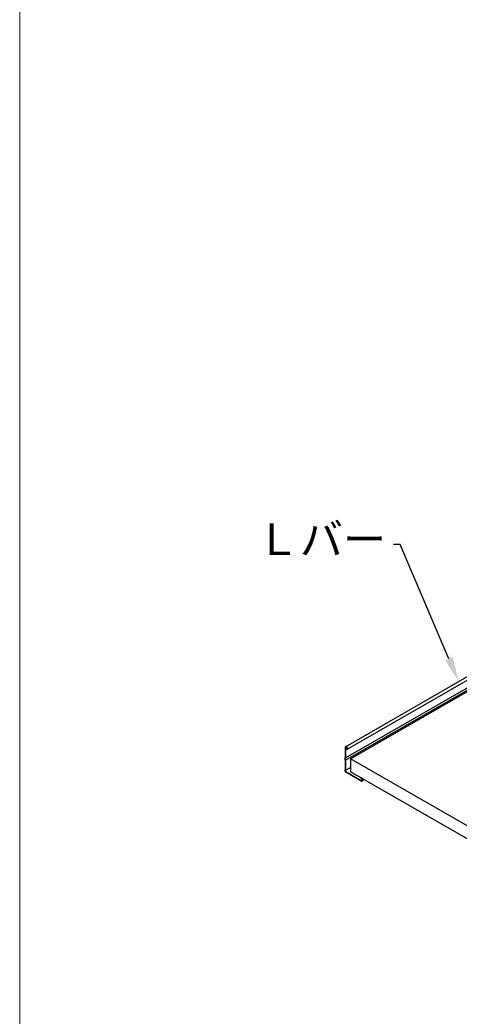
# Model space of a CAD drawing. Units: millimetres, scale not verified. Extents: x -446 to 404, y -405 to 200.
# Drawn here: x -446.12 to -430.89, y 133.15 to 167.75 of the extents above; entities that cross this region are included whole.
import ezdxf
from ezdxf.enums import TextEntityAlignment as Align

# ---------------------------------------------------------------- set-up
doc = ezdxf.new("R2010")
doc.units = ezdxf.units.MM
doc.header["$LTSCALE"] = 2
doc.layers.add('2-0_○注記', color=134, linetype='Continuous', lineweight=18)
for name, color, linetype in [('2-C_0', 134, 'Continuous'), ('3-4_○Lﾊﾞｰ(回り縁)', 134, 'Continuous'), ('3-A_○ｱｲｿﾒ図', 134, 'Continuous')]:
    doc.layers.add(name, color=color, linetype=linetype)
doc.styles.add('ＭＳ ゴシック', font='')
doc.styles.get('ＭＳ ゴシック').set_extended_font_data('MS Gothic')

msp = doc.modelspace()

# ---------------------------------------------------------------- linework, layer by layer
at = {"layer": '2-0_○注記'}
msp.add_line((-446.121, 200.274), (-446.121, -81.726), dxfattribs=at)
at = {"layer": '2-C_0'}
for p, q in [((-422.731, 135.209), (-434.653, 142.092)), ((-434.653, 142.092), (-434.653, 141.642)), ((-422.835, 134.819), (-434.653, 141.642))]:
    msp.add_line(p, q, dxfattribs=at)
at = {"layer": '3-4_○Lﾊﾞｰ(回り縁)'}
for p, q in [((-434.827, 142.51), (-424.233, 148.627)), ((-434.826, 142.385), (-424.569, 148.306)), ((-434.826, 142.121), (-425.86, 147.297)), ((-434.826, 142.038), (-425.86, 147.215)), ((-434.838, 142.486), (-434.838, 142.133)), ((-434.826, 142.479), (-434.826, 142.121)), ((-434.773, 142.448), (-434.773, 142.429)), ((-434.773, 142.429), (-434.761, 142.422)), ((-434.761, 142.441), (-434.761, 142.422)), ((-434.838, 142.039), (-434.838, 141.709)), ((-434.826, 142.038), (-434.826, 141.692)), ((-434.845, 141.707), (-434.846, 141.706)), ((-434.826, 141.692), (-434.653, 141.792)), ((-434.823, 141.648), (-434.285, 141.338)), ((-434.823, 141.634), (-434.285, 141.323)), ((-434.294, 141.435), (-434.285, 141.43)), ((-434.294, 141.435), (-434.294, 141.421)), ((-434.294, 141.421), (-434.285, 141.416)), ((-434.255, 141.319), (-434.174, 141.366))]:
    msp.add_line(p, q, dxfattribs=at)
for centre, radius, start, end in [((-434.794, 142.486), 0.0437, 169.1684, 180.2583), ((-434.807, 142.488), 0.0304, 153.3129, 169.3367), ((-434.816, 142.493), 0.0211, 130.4367, 153.3668), ((-434.818, 142.495), 0.0183, 103.1494, 129.8928), ((-434.796, 142.479), 0.0298, 169.3033, 180.3568), ((-434.805, 142.48), 0.0208, 153.5059, 169.4668), ((-434.81, 142.483), 0.0144, 130.9573, 153.5593), ((-434.817, 142.49), 0.0231, 81.4228, 102.7583), ((-434.812, 142.485), 0.0125, 103.7017, 130.4477), ((-434.811, 142.482), 0.0156, 81.8023, 103.2989), ((-434.818, 142.479), 0.034, 67.0187, 81.5633), ((-434.812, 142.474), 0.0229, 67.2628, 81.9272), ((-434.824, 142.466), 0.0482, 56.9112, 67.1662), ((-434.816, 142.465), 0.0325, 57.0974, 67.4207), ((-434.832, 142.454), 0.0629, 49.1694, 57.0047), ((-434.821, 142.457), 0.0426, 49.3176, 57.1911), ((-434.827, 142.45), 0.0516, 42.8785, 49.3624), ((-434.84, 142.444), 0.0761, 42.7494, 49.2118), ((-434.832, 142.445), 0.0585, 37.2085, 42.9111), ((-434.848, 142.437), 0.0862, 37.09, 42.7811), ((-434.835, 142.443), 0.0627, 31.9054, 37.2162), ((-434.836, 142.442), 0.0639, 26.7053, 31.9349), ((-434.835, 142.443), 0.0619, 21.2211, 26.7139), ((-434.852, 142.433), 0.0923, 31.8046, 37.111), ((-434.83, 142.445), 0.0567, 15.2519, 21.2533), ((-434.822, 142.447), 0.049, 8.4723, 15.2728), ((-434.854, 142.432), 0.094, 26.5838, 31.8162), ((-434.813, 142.448), 0.0397, 0.1381, 8.537), ((-434.851, 142.434), 0.0909, 21.1668, 26.6089), ((-434.844, 142.436), 0.0834, 15.2449, 21.183), ((-434.833, 142.439), 0.0721, 8.4749, 15.2755), ((-434.819, 142.441), 0.0583, 0.1404, 8.5393), ((-434.786, 142.096), 0.0677, 170.9559, 176.2235), ((-434.754, 142.096), 0.0999, 184.8237, 188.3999), ((-434.796, 142.098), 0.0575, 164.7764, 170.978), ((-434.775, 142.095), 0.0783, 176.2165, 180.8011), ((-434.764, 142.095), 0.0892, 180.791, 184.8353), ((-434.744, 142.098), 0.11, 188.4036, 191.6623), ((-434.805, 142.1), 0.0482, 157.3511, 164.7885), ((-434.734, 142.1), 0.119, 191.6587, 194.7086), ((-434.726, 142.102), 0.128, 194.7007, 197.5781), ((-434.812, 142.103), 0.0403, 148.5335, 157.3673), ((-434.719, 142.104), 0.135, 197.5772, 200.3132), ((-434.817, 142.106), 0.0343, 138.1273, 148.5308), ((-434.713, 142.106), 0.141, 200.308, 202.9297), ((-434.82, 142.109), 0.0304, 126.3159, 138.094), ((-434.709, 142.108), 0.146, 202.9262, 205.4571), ((-434.778, 142.088), 0.0631, 176.1826, 181.2921), ((-434.768, 142.088), 0.0729, 181.2887, 185.7354), ((-434.759, 142.089), 0.0823, 185.7208, 189.5727), ((-434.706, 142.109), 0.149, 205.4597, 207.9206), ((-434.796, 142.09), 0.0445, 163.0768, 170.2565), ((-434.787, 142.089), 0.0535, 170.2333, 176.2055), ((-434.75, 142.091), 0.0911, 189.5668, 193.1219), ((-434.804, 142.093), 0.0365, 154.2872, 163.0969), ((-434.742, 142.093), 0.0992, 193.1193, 196.4336), ((-434.81, 142.096), 0.03, 143.6645, 154.2945), ((-434.735, 142.095), 0.106, 196.4236, 199.5443), ((-434.73, 142.097), 0.112, 199.5485, 202.5159), ((-434.814, 142.098), 0.0255, 131.1424, 143.6503), ((-434.726, 142.098), 0.117, 202.512, 205.3602), ((-434.723, 142.099), 0.119, 205.3518, 208.1107), ((-434.815, 142.1), 0.0234, 117.4417, 131.0711), ((-434.722, 142.1), 0.12, 208.111, 210.8128), ((-386.509, 137.275), 48.546, 174.7806, 174.7828), ((-388.329, 139.732), 46.566, 177.5903, 177.5925), ((-378.154, 126.049), 58.818, 164.57099, 164.57272), ((-381.56, 130.634), 54.428, 168.2747, 168.2766), ((-384.294, 134.298), 51.097, 171.678, 171.68), ((-434.809, 141.687), 0.0443, 180.0085, 185.1566), ((-434.802, 141.688), 0.051, 185.1537, 189.5257), ((-367.535, 111.826), 73.647, 156.06912, 156.07048), ((-373.681, 120.033), 64.894, 160.49674, 160.4983), ((-434.796, 141.689), 0.0572, 189.5154, 193.5085), ((-434.791, 141.69), 0.0628, 193.4935, 197.1873), ((-434.786, 141.692), 0.0676, 197.1942, 200.6545), ((-344.167, 80.358), 109.483, 145.92208, 145.92297), ((-358.588, 99.73), 87.049, 151.17292, 151.17406), ((-434.783, 141.693), 0.0714, 200.6345, 203.9163), ((-315.944, 42.499), 154.854, 140.16069, 140.16133), ((-233.408, -68.647), 291.249, 133.7599, 133.76025), ((-434.78, 141.694), 0.0739, 203.9294, 207.0788), ((-434.779, 141.694), 0.0751, 207.0663, 210.0043), ((-590.69, 411.915), 311.93, 299.97448, 299.97481), ((-434.779, 141.694), 0.0751, 210.0066, 213.0497), ((-493.547, 281.073), 151.225, 292.84176, 292.84247), ((-434.78, 141.694), 0.0738, 213.0322, 216.1278), ((-461.943, 238.671), 100.679, 285.61595, 285.61704), ((-434.827, 141.682), 0.014, 151.6687, 167.2842), ((-434.821, 141.68), 0.0198, 167.1614, 178.2726), ((-434.815, 141.68), 0.0264, 178.1755, 186.604), ((-434.808, 141.681), 0.0328, 186.5531, 193.2792), ((-446.452, 217.828), 77, 278.67362, 278.67508), ((-434.803, 141.682), 0.0384, 193.2427, 199.1524), ((-434.782, 141.692), 0.0713, 216.1347, 219.3394), ((-434.83, 141.684), 0.01, 129.8669, 151.6908), ((-434.799, 141.683), 0.0425, 199.1298, 204.4982), ((-434.797, 141.684), 0.0448, 204.483, 209.5153), ((-434.831, 141.684), 0.0088, 104.2856, 129.4104), ((-434.785, 141.69), 0.0677, 219.3412, 222.7204), ((-434.797, 141.684), 0.045, 209.5061, 214.4651), ((-434.789, 141.687), 0.063, 222.7017, 226.3355), ((-434.831, 141.682), 0.0108, 83.2032, 103.9289), ((-434.798, 141.683), 0.0432, 214.4407, 219.6077), ((-434.792, 141.683), 0.0574, 226.339, 230.3302), ((-434.801, 141.681), 0.0395, 219.5925, 225.2466), ((-434.831, 141.678), 0.0156, 68.8555, 83.3009), ((-434.805, 141.677), 0.0343, 225.2198, 231.7505), ((-434.796, 141.678), 0.0511, 230.3124, 234.7997), ((-434.809, 141.672), 0.028, 231.7022, 239.7316), ((-434.8, 141.672), 0.0444, 234.7943, 239.9705), ((-434.32, 141.369), 0.0702, 51.3409, 59.7709), ((-434.31, 141.371), 0.0512, 51.4939, 59.9686), ((-434.265, 141.371), 0.0383, 239.7622, 251.1128), ((-434.258, 141.369), 0.0523, 239.7638, 251.114), ((-434.318, 141.362), 0.0634, 44.7294, 51.5557), ((-434.269, 141.359), 0.0264, 250.9398, 267.37), ((-434.33, 141.356), 0.0868, 44.5994, 51.4004), ((-434.263, 141.353), 0.0361, 250.9451, 267.3744), ((-434.325, 141.355), 0.0733, 38.869, 44.7603), ((-434.27, 141.351), 0.0183, 267.3256, 290.9419), ((-434.34, 141.347), 0.1, 38.7556, 44.6331), ((-434.33, 141.351), 0.0799, 33.4948, 38.8906), ((-434.264, 141.342), 0.025, 267.3234, 290.9384), ((-434.332, 141.349), 0.0827, 28.2933, 33.5115), ((-434.269, 141.349), 0.0162, 291.5308, 317.8644), ((-434.347, 141.341), 0.109, 33.3863, 38.7757), ((-434.331, 141.35), 0.0813, 22.9255, 28.3095), ((-434.272, 141.352), 0.0206, 318.2069, 339.0112), ((-434.35, 141.339), 0.113, 28.1842, 33.402), ((-434.326, 141.352), 0.0758, 17.1281, 22.9487), ((-434.263, 141.339), 0.0221, 291.5253, 317.8591), ((-434.317, 141.355), 0.0667, 10.6354, 17.1572), ((-434.281, 141.356), 0.0301, 338.8725, 353.0257), ((-434.306, 141.357), 0.0552, 2.923, 10.6764), ((-434.293, 141.357), 0.0424, 352.8913, 3.0078), ((-434.348, 141.34), 0.111, 22.862, 28.2032), ((-434.268, 141.343), 0.028, 318.2059, 339.0106), ((-434.341, 141.343), 0.103, 17.1827, 22.8796), ((-434.329, 141.346), 0.0911, 10.7022, 17.2159), ((-434.28, 141.348), 0.0411, 338.8811, 353.1501), ((-434.314, 141.349), 0.0754, 3.001, 10.7398), ((-434.297, 141.35), 0.0579, 352.998, 3.0874)]:
    msp.add_arc(centre, radius, start, end, dxfattribs=at)
at = {"layer": '3-A_○ｱｲｿﾒ図'}
msp.add_line((-434.653, 142.092), (-424.432, 147.993), dxfattribs=at)
msp.add_lwpolyline([(-431.24, 145.565), (-432.929, 149.528), (-433.169, 149.528)], dxfattribs=at)
msp.add_solid([(-431.372, 145.509), (-431.109, 145.622), (-430.904, 144.775)], dxfattribs=at)

# ---------------------------------------------------------------- texts
at = {"layer": '3-A_○ｱｲｿﾒ図', "style": 'ＭＳ ゴシック'}
msp.add_text('Ｌバー', height=1.098, dxfattribs=at).set_placement((-437.911, 148.838), align=Align.BOTTOM_LEFT)

doc.saveas('drawing.dxf')
